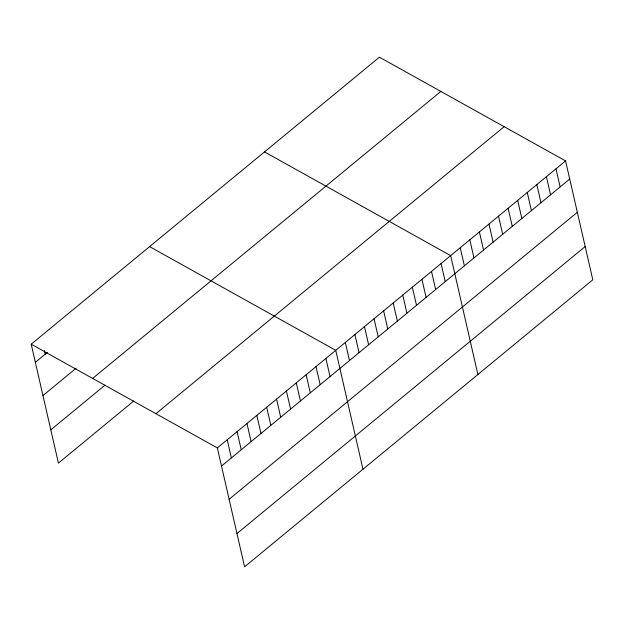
<?xml version="1.0" encoding="UTF-8"?>
<svg xmlns="http://www.w3.org/2000/svg" width="624" height="624" viewBox="0 0 624 624"><rect width="100%" height="100%" fill="white"/><g stroke="black" fill="none" stroke-linecap="round" stroke-linejoin="round"><path stroke-width="0.94" d="M31.2 344.198L379.415 57.19L565.57 160.914L592.8 279.802L244.585 566.81L217.355 447.923L31.2 344.198L58.43 463.086L133.832 400.936M35.35 362.318L47.33 352.443M42.962 395.569L76.089 368.269M92.633 378.425L440.848 91.416M50.809 429.835L105.074 385.109M155.93 413.696L504.137 126.688M217.355 447.923L565.57 160.914M221.504 466.034L569.72 179.026M229.125 499.294L577.333 212.285M236.972 533.551L585.187 246.542M264.506 151.905L450.661 255.622L477.89 374.509M149.596 246.62L335.751 350.337L362.981 469.225M555.992 168.808L560.141 186.919M546.421 176.693L550.571 194.813M536.843 184.587L540.992 202.706M527.264 192.481L531.414 210.6M517.694 200.374L521.843 218.494M508.115 208.268L512.265 226.379M498.537 216.161L502.687 234.273M488.966 224.055L493.116 242.167M479.388 231.949L483.538 250.06M469.81 239.842L473.959 257.954M460.239 247.728L464.389 265.847M441.082 263.515L445.232 281.635M431.512 271.409L435.661 289.528M421.933 279.302L426.083 297.414M412.355 287.196L416.504 305.308M402.784 295.09L406.934 313.201M393.206 302.983L397.355 321.095M383.627 310.877L387.777 328.988M374.057 318.763L378.206 336.882M364.478 326.656L368.628 344.776M354.9 334.55L359.05 352.669M345.329 342.443L349.479 360.563M325.884 358.472L330.034 376.584M316.017 366.6L320.167 384.719M306.15 374.735L310.3 392.847M296.283 382.863L300.433 400.982M286.424 390.998L290.566 409.11M276.557 399.126L280.706 417.245M266.69 407.261L270.839 425.373M256.823 415.389L260.972 433.508M246.956 423.524L251.105 441.636M237.089 431.66L241.238 449.771M227.222 439.787L231.371 457.907M44.382 350.563L45.217 354.182"/></g></svg>
